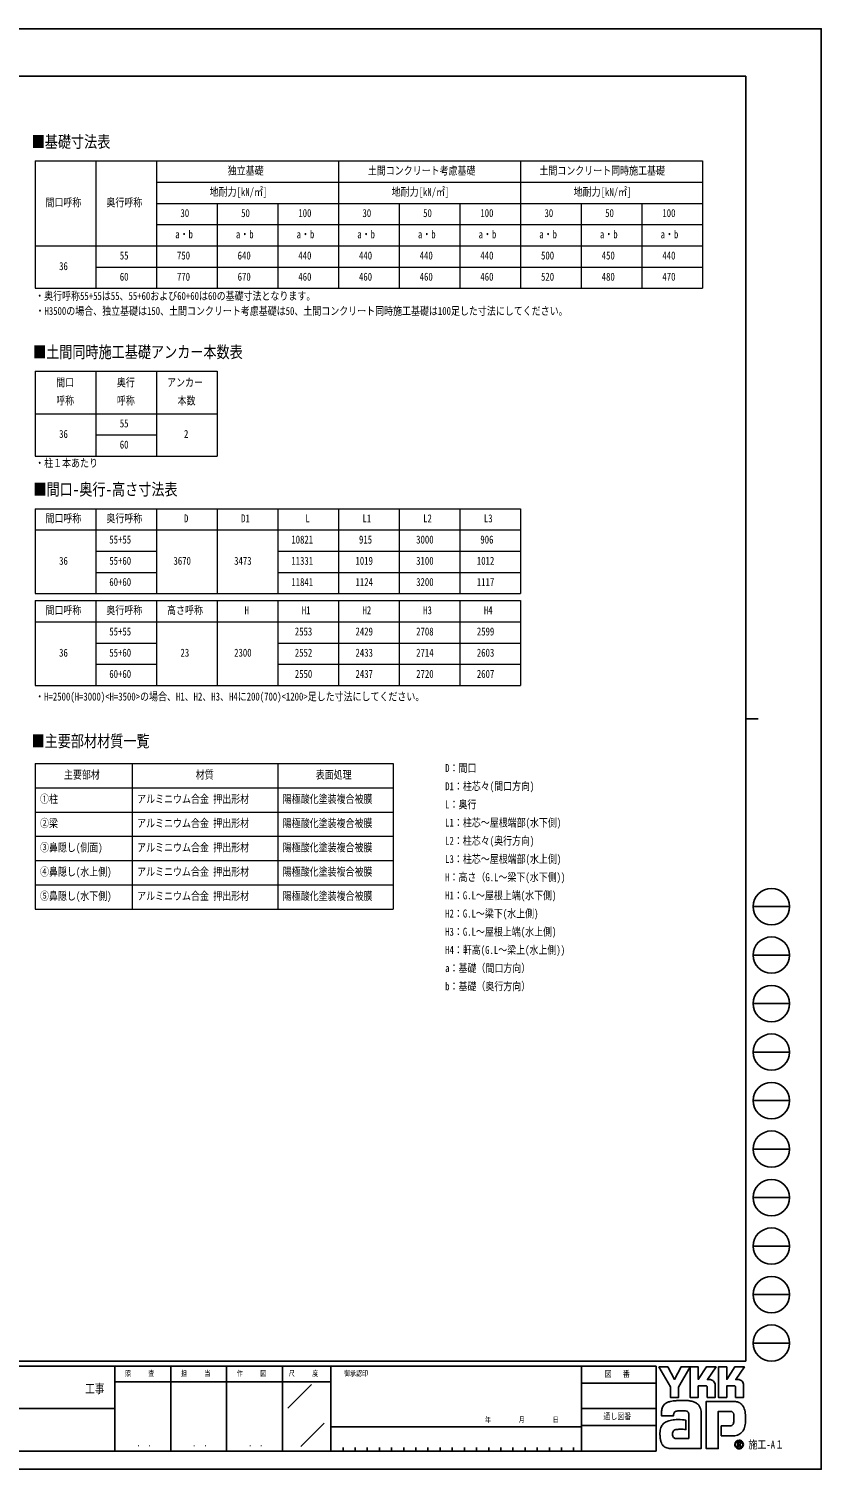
# Model space of a CAD drawing. Units: millimetres, scale not verified. Extents: x -16820 to 16820, y -11880 to 11880.
# Drawn here: x 3761 to 16820, y -11880 to 11880 of the extents above; entities that cross this region are included whole.
import ezdxf
from ezdxf.enums import TextEntityAlignment as Align

# ---------------------------------------------------------------- set-up
doc = ezdxf.new("R2010")
doc.units = ezdxf.units.MM
doc.header["$LTSCALE"] = 50
doc.layers.add('0-1_TABLE1', color=7, linetype='Continuous', lineweight=18)
doc.layers.add('0-2_USER1', color=3, linetype='Continuous')
doc.layers.add('0-8_YKK_ZWAK', color=7, linetype='Continuous')
doc.styles.add('ＭＳ ゴシック', font='')
doc.styles.get('ＭＳ ゴシック').set_extended_font_data('MS Gothic')

msp = doc.modelspace()

# ---------------------------------------------------------------- linework, layer by layer
at = {"layer": '0-1_TABLE1'}
for p, q in [((3866.08, 9700), (14866.08, 9700)), ((3866.08, 9700), (3866.08, 7600)), ((4866.08, 9700), (4866.08, 7600)), ((5866.08, 9700), (5866.08, 7600)), ((8866.08, 9700), (8866.08, 7600)), ((11866.08, 9700), (11866.08, 7600)), ((5866.08, 9350), (14866.08, 9350)), ((5866.08, 9000), (14866.08, 9000)), ((6866.08, 9000), (6866.08, 7600)), ((7866.08, 9000), (7866.08, 7600)), ((9866.08, 9000), (9866.08, 7600)), ((10866.08, 9000), (10866.08, 7600)), ((12866.08, 9000), (12866.08, 7600)), ((13866.08, 9000), (13866.08, 7600)), ((5866.08, 8650), (14866.08, 8650)), ((3866.08, 8300), (14866.08, 8300)), ((4866.08, 7950), (14866.08, 7950)), ((3866.08, 6231), (6866.08, 6231)), ((3866.08, 6231), (3866.08, 4831)), ((5866.08, 6231), (5866.08, 4831)), ((6866.08, 6231), (6866.08, 4831)), ((3866.08, 5531), (6866.08, 5531)), ((4866.08, 5181), (5866.08, 5181)), ((3866.08, 3964), (11866.08, 3964)), ((3866.08, 3964), (3866.08, 2564)), ((4866.08, 3964), (4866.08, 2564)), ((5866.08, 3964), (5866.08, 2564)), ((6866.08, 3964), (6866.08, 2564)), ((7866.08, 3964), (7866.08, 2564)), ((8866.08, 3964), (8866.08, 2564)), ((9866.08, 3964), (9866.08, 2564)), ((10866.08, 3964), (10866.08, 2564)), ((11866.08, 3964), (11866.08, 2564)), ((3866.08, 3614), (11866.08, 3614)), ((4866.08, 3264), (5866.08, 3264)), ((7866.08, 3264), (11866.08, 3264)), ((4866.08, 2914), (5866.08, 2914)), ((7866.08, 2914), (11866.08, 2914)), ((3866.08, 2564), (11866.08, 2564)), ((3866.08, 2448), (11866.08, 2448)), ((3866.08, 2448), (3866.08, 1048)), ((4866.08, 2448), (4866.08, 1048)), ((5866.08, 2448), (5866.08, 1048)), ((6866.08, 2448), (6866.08, 1048)), ((7866.08, 2448), (7866.08, 1048)), ((8866.08, 2448), (8866.08, 1048)), ((9866.08, 2448), (9866.08, 1048)), ((10866.08, 2448), (10866.08, 1048)), ((11866.08, 2448), (11866.08, 1048)), ((3866.08, 2098), (11866.08, 2098)), ((4866.08, 1748), (5866.08, 1748)), ((7866.08, 1748), (11866.08, 1748)), ((4866.08, 1398), (5866.08, 1398)), ((7866.08, 1398), (11866.08, 1398)), ((3866.08, 1048), (11866.08, 1048)), ((3866.08, -240), (9766.08, -240)), ((3866.08, -240), (3866.08, -2640)), ((5466.08, -240), (5466.08, -2640)), ((7866.08, -240), (7866.08, -2640)), ((9766.08, -240), (9766.08, -2640)), ((3866.08, -640), (9766.08, -640)), ((3866.08, -1040), (9766.08, -1040)), ((3866.08, -1440), (9766.08, -1440)), ((3866.08, -1840), (9766.08, -1840)), ((3866.08, -2240), (9766.08, -2240)), ((3866.08, -2640), (9766.08, -2640))]:
    msp.add_line(p, q, dxfattribs=at)
for points in [[(14866.08, 9700), (14866.08, 9000), (14866.08, 7600)], [(3866.08, 7600), (4866.08, 7600), (14866.08, 7600)], [(4866.08, 6231), (4866.08, 5181), (4866.08, 4831)], [(3866.08, 4831), (4866.08, 4831), (5866.08, 4831), (6866.08, 4831)]]:
    msp.add_lwpolyline(points, dxfattribs=at)
at = {"layer": '0-8_YKK_ZWAK'}
for p, q in [((15580.08, 11100), (-15619.92, 11100)), ((15580.08, 11100), (15580.08, -10100)), ((15580.08, 500), (15780.08, 500)), ((15700.08, -2600), (16300.08, -2600)), ((15700.08, -3400), (16300.08, -3400)), ((15700.08, -4200), (16300.08, -4200)), ((15700.08, -5000), (16300.08, -5000)), ((15700.08, -5800), (16300.08, -5800)), ((15700.08, -6600), (16300.08, -6600)), ((15700.08, -7400), (16300.08, -7400)), ((15700.08, -8200), (16300.08, -8200)), ((15700.08, -9000), (16300.08, -9000)), ((15700.08, -9800), (16300.08, -9800)), ((15580.08, -10100), (-15619.92, -10100)), ((5180.08, -10180), (-19.92, -10180)), ((6100.08, -10180), (6100.08, -11580)), ((7020.08, -10180), (7020.08, -11580)), ((7940.08, -10180), (7940.08, -11580)), ((8740.08, -10180), (7940.08, -10180)), ((12870.08, -10180), (8740.08, -10180)), ((8740.08, -10180), (8740.08, -11580)), ((12870.08, -10180), (12870.08, -11580)), ((14100.08, -10180), (12870.08, -10180)), ((14100.08, -10180), (14100.08, -11580)), ((7940.08, -10440), (5180.08, -10440)), ((7940.08, -10440), (8740.08, -10440)), ((8028.42, -10873.16), (8420.15, -10481.43)), ((12870.08, -10460), (14100.08, -10460)), ((-19.92, -10880), (5180.08, -10880)), ((12870.08, -10880), (14100.08, -10880)), ((8242.69, -11503.95), (8627.57, -11119.07)), ((14100.08, -11160), (12870.08, -11160)), ((8740.08, -11180), (12870.08, -11180)), ((-19.92, -11580), (5180.08, -11580)), ((5180.08, -11580), (7940.08, -11580)), ((7940.08, -11580), (8740.08, -11580)), ((8740.08, -11580), (12870.08, -11580)), ((8940.08, -11520), (8940.08, -11580)), ((9140.08, -11520), (9140.08, -11580)), ((9340.08, -11520), (9340.08, -11580)), ((9540.08, -11520), (9540.08, -11580)), ((9740.08, -11520), (9740.08, -11580)), ((9940.08, -11520), (9940.08, -11580)), ((10140.08, -11520), (10140.08, -11580)), ((10340.08, -11520), (10340.08, -11580)), ((10540.08, -11520), (10540.08, -11580)), ((10740.08, -11520), (10740.08, -11580)), ((10940.08, -11520), (10940.08, -11580)), ((11140.08, -11520), (11140.08, -11580)), ((11340.08, -11520), (11340.08, -11580)), ((11540.08, -11520), (11540.08, -11580)), ((11740.08, -11520), (11740.08, -11580)), ((11940.08, -11520), (11940.08, -11580)), ((12140.08, -11520), (12140.08, -11580)), ((12340.08, -11520), (12340.08, -11580)), ((12540.08, -11520), (12540.08, -11580)), ((12740.08, -11520), (12740.08, -11580)), ((12870.08, -11580), (14100.08, -11580)), ((15466.69, -11535.92), (15466.69, -11535.92)), ((15516.66, -11422.88), (15516.66, -11422.88))]:
    msp.add_line(p, q, dxfattribs=at)
for points in [[(-16820, -11880), (16820, -11880), (16820, 11880), (-16820, 11880)], [(14144.08, -10192), (14291.32, -10192), (14401.89, -10400.4), (14512.16, -10192), (14659.51, -10192), (14470.69, -10527.96), (14470.69, -10696.54), (14336.39, -10696.54), (14336.39, -10523.43)]]:
    msp.add_lwpolyline(points, close=True, dxfattribs=at)
for points in [[(7940.08, -10180), (5180.08, -10180), (5180.08, -11580)], [(14922.19, -10506.44), (14795.08, -10506.44), (14795.08, -10696.39), (14659.66, -10696.39), (14659.66, -10192), (14795.08, -10192), (14795.08, -10398.34), (14928.28, -10192), (15087.35, -10192), (14944.64, -10400.85), (14949.7, -10400.85), (14955.28, -10400.85), (14961.01, -10400.85), (14966.53, -10400.85), (14971.46, -10400.85), (14975.44, -10400.85), (14978.1, -10400.85), (14979.07, -10400.85)], [(15390.05, -10506.44), (15263.08, -10506.44), (15263.08, -10696.54), (15127.58, -10696.54), (15127.58, -10192), (15263.08, -10192), (15263.08, -10398.34), (15396.13, -10192), (15555.21, -10192), (15412.49, -10400.85), (15417.6, -10400.85), (15423.21, -10400.85), (15428.95, -10400.85), (15434.45, -10400.85), (15439.37, -10400.85), (15443.32, -10400.85), (15445.97, -10400.85), (15446.93, -10400.85)], [(15018.02, -10408.85), (15034.2, -10418.09), (15047.89, -10430.13), (15058.9, -10444.47), (15067.02, -10460.6), (15072.04, -10477.99), (15073.77, -10496.14), (15073.77, -10696.87), (14941.64, -10696.87), (14941.64, -10525.64)], [(15485.93, -10408.85), (15502.15, -10418.09), (15515.9, -10430.13), (15526.96, -10444.47), (15535.13, -10460.6), (15540.19, -10477.99), (15541.92, -10496.14), (15541.92, -10696.54), (15409.5, -10696.54), (15409.5, -10525.64)], [(14419.18, -10929.25), (14409.89, -10934.48), (14402.64, -10940.87), (14397.15, -10948.33), (14393.17, -10956.78), (14390.42, -10966.12), (14388.64, -10976.28), (14387.56, -10987.16), (14386.92, -10998.67), (14186.98, -10999.16), (14187.56, -10971.81), (14188.67, -10941.09)], [(14830.83, -10876.66), (14836.51, -10899.61), (14839.72, -10924.17), (14840.74, -10950.34), (14840.74, -11540), (14358.21, -11540)], [(14495.79, -11062.11), (14533.63, -11064.61), (14563.38, -11067.94), (14582.84, -11071.07), (14589.82, -11072.93), (14589.82, -11225.89), (14567.69, -11223.56), (14543.42, -11222.24), (14518.59, -11221.73), (14494.75, -11221.81), (14473.47, -11222.25), (14456.33, -11222.84), (14444.9, -11223.35), (14440.74, -11223.57), (14423.45, -11226.73), (14408.54, -11231.68), (14396.01, -11238.45), (14385.87, -11247.08), (14378.11, -11257.59), (14372.73, -11270.02), (14369.74, -11284.4), (14369.14, -11300.76), (14371.05, -11318.75), (14374.87, -11333.63), (14380.37, -11345.67), (14387.31, -11355.16), (14395.44, -11362.38), (14404.54, -11367.62), (14414.35, -11371.16), (14424.64, -11373.29), (14637.05, -11373.29), (14637.05, -10980.3), (14637.11, -10972.5), (14636.7, -10964.89), (14635.71, -10957.55), (14634, -10950.58), (14631.45, -10944.1), (14627.94, -10938.19), (14623.35, -10932.95), (14617.55, -10928.5)], [(14617.55, -10928.5), (14605.09, -10923.61), (14585.18, -10919.46), (14559.76, -10916.41), (14530.83, -10914.78), (14500.33, -10914.91), (14470.25, -10917.14)], [(15315.48, -10926.03), (15124.78, -10926.03), (15124.78, -11540), (14924.92, -11540), (14924.92, -10763.17), (15389.41, -10763.17)], [(15514.85, -10818.05), (15527.89, -10834.5), (15537.65, -10850.44), (15544.46, -10864.86)], [(15498.25, -11283.89), (15479.8, -11298.23), (15460.58, -11309.5), (15440.73, -11317.92), (15420.4, -11323.68), (15399.74, -11326.98), (15378.88, -11328.04), (15173.44, -11328.04), (15173.44, -11166.65), (15289.29, -11166.65), (15310.65, -11166.35), (15329.43, -11164.54), (15345.54, -11159.81)], [(15383.31, -11043.99), (15383.06, -11018.53), (15381.84, -10995.59), (15378.97, -10975.45), (15373.75, -10958.37)], [(15498.42, -11450.39), (15498.33, -11448.04), (15498.03, -11445.79), (15497.55, -11443.62), (15496.87, -11441.55), (15496.01, -11439.59), (15494.96, -11437.75), (15493.73, -11436.03), (15492.32, -11434.45), (15490.47, -11432.81), (15488.41, -11431.38), (15486.16, -11430.17), (15483.73, -11429.17), (15481.11, -11428.39), (15478.33, -11427.83), (15475.4, -11427.49), (15472.31, -11427.37), (15441.99, -11427.37), (15441.99, -11516.56), (15451.16, -11516.56), (15451.16, -11436.47), (15472.31, -11436.47), (15474.49, -11436.54), (15476.55, -11436.75), (15478.47, -11437.11), (15480.25, -11437.6), (15481.89, -11438.22), (15483.37, -11438.98), (15484.7, -11439.87), (15485.86, -11440.89)], [(15489.44, -11450.39), (15488.88, -11454.67), (15487.35, -11458.05), (15485.05, -11460.63), (15482.18, -11462.5), (15478.97, -11463.78), (15475.62, -11464.56), (15472.33, -11464.96), (15469.31, -11465.06), (15461.38, -11465.06), (15465.38, -11471.88), (15491.57, -11516.86), (15502.06, -11516.86), (15476.8, -11473.56), (15479.17, -11473.09), (15481.42, -11472.5), (15483.56, -11471.78), (15485.58, -11470.93), (15487.47, -11469.96), (15489.23, -11468.86), (15490.85, -11467.64), (15492.32, -11466.3)]]:
    msp.add_lwpolyline(points, dxfattribs=at)
for centre in [(16000.08, -2600), (16000.08, -3400), (16000.08, -4200), (16000.08, -5000), (16000.08, -5800), (16000.08, -6600), (16000.08, -7400), (16000.08, -8200), (16000.08, -9000), (16000.08, -9800)]:
    msp.add_circle(centre, 300, dxfattribs=at)
for centre, radius, start, end in [((14979.26, -10500.76), 99.91, 78.26798, 90.11215), ((14980.7, -10493.48), 92.5, 66.19963, 78.22058), ((15447.12, -10500.93), 100.09, 78.27851, 90.10826), ((15448.5, -10493.92), 92.94, 66.2483, 78.23226), ((14922.9, -10525.17), 18.75, 358.57817, 92.1683), ((15390.84, -10525.08), 18.66, 358.29941, 92.43455), ((14551.22, -10961.83), 363.14, 171.55622, 176.72493), ((14428.16, -10943.47), 238.72, 163.48385, 171.57982), ((14366.42, -10925.15), 174.32, 152.2125, 163.4865), ((14339.75, -10911.36), 144.29, 138.03852, 152.12015), ((14339.73, -10912.03), 144.73, 122.60463, 137.83438), ((14358.86, -10942.98), 181.11, 108.37421, 122.42809), ((14389.17, -11050.77), 293, 100.93159, 107.35499), ((14488.21, -11531.27), 783.59, 97.86054, 101.37938), ((14534.71, -11854.32), 1109.97, 94.90201, 97.9576), ((14471.96, -11054.52), 135.93, 102.4979, 112.84632), ((14537.88, -11880.18), 1136.01, 91.6169, 94.94971), ((14498.26, -11167.97), 252.4, 96.37207, 102.75341), ((14533.48, -11696.24), 952.01, 87.51794, 91.66439), ((14545.84, -11431.1), 686.59, 81.92631, 87.59083), ((14582.35, -11180.92), 433.76, 73.67137, 82.05943), ((14636.5, -10999.67), 244.6, 60.60528, 73.9085), ((14658.67, -10955.46), 195.21, 52.17347, 59.90542), ((14678.5, -10929.79), 162.78, 43.55042, 52.14561), ((14689.43, -10919.23), 147.59, 34.48659, 43.50182), ((14689.5, -10919.01), 147.4, 25.58915, 34.43128), ((14676.39, -10925.15), 161.88, 17.43089, 25.54591), ((15316.57, -11024.04), 98.02, 77.94572, 90.63794), ((15325.08, -10984.07), 57.15, 60.20991, 77.92418), ((15381.82, -10976.85), 213.82, 78.73198, 87.96551), ((15388.09, -10944.79), 181.15, 69.03034, 78.69541), ((15393.93, -10929.2), 164.51, 59.39484, 68.9885), ((15396.64, -10924.46), 159.04, 50.3012, 59.3616), ((15395.65, -10925.57), 160.53, 42.05209, 50.28551), ((15316.37, -10971.25), 251.69, 14.76267, 25.00486), ((15162.01, -11013.32), 411.68, 7.9139, 14.95041), ((14339.71, -11250.68), 170.2, 142.04688, 153.80771), ((14333.9, -11246.51), 163.05, 130.60221, 141.94427), ((14343.5, -11258.05), 178.07, 120.60724, 130.53081), ((14362.46, -11290.29), 215.47, 112.58838, 120.58162), ((14387.97, -11351.6), 281.87, 106.61303, 112.59024), ((14428.1, -11486.45), 422.57, 99.87193, 106.59825), ((14450.58, -11613.09), 551.18, 94.78469, 99.91711), ((14461.52, -11739.08), 677.65, 90.80099, 94.81812), ((14463.18, -11832.9), 771.48, 87.57779, 90.82714), ((15326.88, -11117.71), 46.05, 293.91672, 314.09376), ((15330.61, -10973.68), 45.39, 39.8078, 59.75378), ((15320.6, -11112.17), 54.4, 314.78099, 333.92928), ((15322.85, -10979.62), 55.15, 22.65544, 39.38165), ((15280.2, -11092.55), 99.31, 334.00676, 347.34989), ((15169.99, -11067.03), 212.44, 347.14308, 355.40008), ((14928.81, -11046.31), 454.5, 355.2339, 0.29193), ((15076.6, -11059.17), 497.67, 347.15166, 352.97565), ((15007.83, -11035.74), 567.48, 2.54376, 8.01251), ((14944.68, -11042.01), 630.7, 352.8937, 357.82206), ((14919.45, -11040.38), 655.97, 357.76419, 2.60674), ((14552.53, -11293.95), 389.16, 174.55588, 182.47272), ((14769.99, -11290.53), 606.59, 181.90948, 187.89042), ((14435.93, -11282.78), 272.02, 164.97537, 174.56739), ((14514.77, -11326.42), 348.86, 187.80471, 196.36971), ((14369.83, -11265.16), 203.61, 153.89178, 164.94341), ((15466.81, -11472.76), 70.56, 90.09157, 179.92363), ((15466.8, -11472.62), 70.43, 44.93442, 90.08536), ((15364.91, -11133.55), 200.95, 311.57033, 318.66243), ((15341.65, -11113.15), 231.89, 318.67367, 325.29112), ((15401.44, -11157.7), 157.39, 326.23251, 339.61931), ((15253.62, -11100.47), 315.9, 339.22498, 347.31457), ((14380.02, -11366.23), 208.35, 196.3102, 208.20993), ((14321.34, -11397.46), 141.88, 208.29777, 223.35561), ((14308.1, -11409.1), 124.27, 223.64205, 239.63663), ((14319.09, -11389.12), 147.06, 239.8785, 253.65355), ((14339.2, -11320.03), 219.02, 253.69102, 263.74909), ((14356.23, -11168.39), 371.62, 263.68487, 270.30455), ((15466.38, -11472.84), 70.14, 179.86065, 225.14399), ((15466.36, -11472.53), 62.75, 134.8007, 180.12175), ((15466.11, -11472.93), 62.49, 179.75513, 225.29722), ((15466.71, -11472.84), 70.37, 224.94536, 269.98445), ((15466.55, -11472.18), 62.62, 89.86602, 135.149), ((15466.57, -11473.5), 62.42, 224.62822, 270.10973), ((15466.82, -11472.65), 63.1, 45.03108, 90.11509), ((15466.59, -11472.56), 63.35, 270.09072, 359.90926), ((15466.71, -11472.5), 70.72, 269.98802, 314.93777), ((15476.03, -11450.01), 13.41, 358.3894, 42.86139), ((15476.3, -11451.03), 22.14, 316.37674, 1.6565), ((15466.86, -11472.67), 63.09, 0.00643, 45.07115), ((15467.36, -11472.41), 69.88, 359.78949, 45.13288), ((15467.19, -11472.95), 70.06, 314.92572, 0.23508)]:
    msp.add_arc(centre, radius, start, end, dxfattribs=at)

# ---------------------------------------------------------------- texts
at = {"layer": '0-1_TABLE1', "style": 'ＭＳ ゴシック', "width": 0.8}
for s, p in [('独立基礎', (7039.68, 9435)), ('土間コンクリート考慮基礎', (9348.48, 9435)), ('土間コンクリート同時施工基礎', (12175.68, 9435)), ('地耐力[kN/㎡]', (6742.08, 9085)), ('地耐力[kN/㎡]', (9742.08, 9085)), ('地耐力[kN/㎡]', (12742.08, 9085)), ('間口呼称', (4034.88, 8910)), ('奥行呼称', (5039.68, 8910)), ('30', (6260.48, 8735)), ('50', (7260.48, 8735)), ('100', (8202.88, 8735)), ('30', (9260.48, 8735)), ('50', (10260.48, 8735)), ('100', (11202.88, 8735)), ('30', (12260.48, 8735)), ('50', (13260.48, 8735)), ('100', (14202.88, 8735)), ('a・b', (6174.08, 8385)), ('a・b', (7174.08, 8385)), ('a・b', (8174.08, 8385)), ('a・b', (9174.08, 8385)), ('a・b', (10174.08, 8385)), ('a・b', (11174.08, 8385)), ('a・b', (12174.08, 8385)), ('a・b', (13174.08, 8385)), ('a・b', (14174.08, 8385)), ('55', (5260.48, 8035)), ('750', (6202.88, 8035)), ('640', (7202.88, 8035)), ('440', (8202.88, 8035)), ('440', (9202.88, 8035)), ('440', (10202.88, 8035)), ('440', (11202.88, 8035)), ('500', (12202.88, 8035)), ('450', (13202.88, 8035)), ('440', (14202.88, 8035)), ('36', (4260.48, 7860)), ('60', (5260.48, 7685)), ('770', (6202.88, 7685)), ('670', (7202.88, 7685)), ('460', (8202.88, 7685)), ('460', (9202.88, 7685)), ('460', (10202.88, 7685)), ('460', (11202.88, 7685)), ('520', (12202.88, 7685)), ('480', (13202.88, 7685)), ('470', (14202.88, 7685)), ('間口', (4212.48, 5941)), ('奥行', (5212.48, 5941)), ('アンカー', (6039.68, 5941)), ('呼称', (4212.48, 5641)), ('呼称', (5212.48, 5641)), ('本数', (6212.48, 5641)), ('36', (4260.48, 5091)), ('55', (5260.48, 5266)), ('2', (6318.08, 5091)), ('60', (5260.48, 4916)), ('間口呼称', (4034.88, 3699)), ('奥行呼称', (5039.68, 3699)), ('D', (6318.08, 3699)), ('D1', (7260.48, 3699)), ('L', (8318.08, 3699)), ('L1', (9260.48, 3699)), ('L2', (10260.48, 3699)), ('L3', (11260.48, 3699)), ('55+55', (5087.68, 3349)), ('10821', (8087.68, 3349)), ('915', (9202.88, 3349)), ('3000', (10145.28, 3349)), ('906', (11202.88, 3349)), ('36', (4260.48, 2999)), ('55+60', (5087.68, 2999)), ('3670', (6145.28, 2999)), ('3473', (7145.28, 2999)), ('11331', (8087.68, 2999)), ('1019', (9145.28, 2999)), ('3100', (10145.28, 2999)), ('1012', (11145.28, 2999)), ('60+60', (5087.68, 2649)), ('11841', (8087.68, 2649)), ('1124', (9145.28, 2649)), ('3200', (10145.28, 2649)), ('1117', (11145.28, 2649)), ('間口呼称', (4034.88, 2183)), ('奥行呼称', (5039.68, 2183)), ('高さ呼称', (6039.68, 2183)), ('H', (7318.08, 2183)), ('H1', (8260.48, 2183)), ('H2', (9260.48, 2183)), ('H3', (10260.48, 2183)), ('H4', (11260.48, 2183)), ('55+55', (5087.68, 1833)), ('2553', (8145.28, 1833)), ('2429', (9145.28, 1833)), ('2708', (10145.28, 1833)), ('2599', (11145.28, 1833)), ('36', (4260.48, 1483)), ('55+60', (5087.68, 1483)), ('23', (6260.48, 1483)), ('2300', (7145.28, 1483)), ('2552', (8145.28, 1483)), ('2433', (9145.28, 1483)), ('2714', (10145.28, 1483)), ('2603', (11145.28, 1483)), ('60+60', (5087.68, 1133)), ('2550', (8145.28, 1133)), ('2437', (9145.28, 1133)), ('2720', (10145.28, 1133)), ('2607', (11145.28, 1133)), ('主要部材', (4339.68, -530)), ('材質', (6512.48, -530)), ('表面処理', (8489.68, -530)), ('①柱', (3946.08, -930)), ('アルミニウム合金 押出形材', (5546.08, -930)), ('陽極酸化塗装複合被膜', (7946.08, -930)), ('②梁', (3946.08, -1330)), ('アルミニウム合金 押出形材', (5546.08, -1330)), ('陽極酸化塗装複合被膜', (7946.08, -1330)), ('③鼻隠し(側面)', (3946.08, -1730)), ('アルミニウム合金 押出形材', (5546.08, -1730)), ('陽極酸化塗装複合被膜', (7946.08, -1730)), ('④鼻隠し(水上側)', (3946.08, -2130)), ('アルミニウム合金 押出形材', (5546.08, -2130)), ('陽極酸化塗装複合被膜', (7946.08, -2130)), ('⑤鼻隠し(水下側)', (3946.08, -2530)), ('アルミニウム合金 押出形材', (5546.08, -2530)), ('陽極酸化塗装複合被膜', (7946.08, -2530))]:
    msp.add_text(s, height=132, dxfattribs=at).set_placement(p, align=Align.BOTTOM_LEFT)
at = {"layer": '0-2_USER1', "style": 'ＭＳ ゴシック', "width": 0.8}
for s, height, p in [('■基礎寸法表', 197.9, (3808.81, 9860)), ('・奥行呼称55+55は55、55+60および60+60は60の基礎寸法となります。', 132, (3866.08, 7367.31)), ('・H3500の場合、独立基礎は150、土間コンクリート考慮基礎は50、土間コンクリート同時施工基礎は100足した寸法にしてください。', 132, (3871.25, 7120.04)), ('■土間同時施工基礎アンカー本数表', 197.9, (3831.21, 6391.39)), ('・柱１本あたり', 132, (3866.08, 4611.23)), ('■間口-奥行-高さ寸法表', 197.9, (3837.28, 4125.07)), ('・H=2500(H=3000)<H=3500>の場合、H1、H2、H3、H4に200(700)<1200>足した寸法にしてください。', 132, (3866.08, 759.44)), ('■主要部材材質一覧', 197.9, (3806.5, -27.68)), ('D：間口', 132, (10622.83, -420)), ('D1：柱芯々(間口方向)', 132, (10622.83, -720)), ('L：奥行', 132, (10622.83, -1020)), ('L1：柱芯～屋根端部(水下側)', 132, (10622.83, -1320)), ('L2：柱芯々(奥行方向)', 132, (10622.83, -1620)), ('L3：柱芯～屋根端部(水上側)', 132, (10622.83, -1920)), ('H：高さ（G.L～梁下(水下側))', 132, (10622.83, -2220)), ('H1：G.L～屋根上端(水下側)', 132, (10622.83, -2520)), ('H2：G.L～梁下(水上側)', 132, (10622.83, -2820)), ('H3：G.L～屋根上端(水上側)', 132, (10622.83, -3120)), ('H4：軒高(G.L～梁上(水上側))', 132, (10622.83, -3420)), ('a：基礎（間口方向）', 132, (10622.83, -3720)), ('b：基礎（奥行方向）', 132, (10622.83, -4020))]:
    msp.add_text(s, height=height, dxfattribs=at).set_placement(p, align=Align.BOTTOM_LEFT)
at = {"layer": '0-8_YKK_ZWAK', "style": 'ＭＳ ゴシック', "width": 0.8}
for s, height, p in [('照     査', 87.98, (5345.68, -10370)), ('担     当', 87.98, (6268.88, -10370)), ('作     図', 87.98, (7188.88, -10370)), ('尺     度', 87.98, (8045.68, -10370)), ('御承認印', 87.98, (8956.55, -10370)), ('図\u3000 番', 102.6, (13253.61, -10390)), ('工事', 146.6, (4689.33, -10669.86)), ('年        月        日', 87.98, (11279.63, -11132.86)), ('通し図番', 102.6, (13231.21, -11090)), ('施工-A１', 132, (15620.08, -11580)), ('． ．', 103.7, (5540, -11537.41)), ('． ．', 103.7, (6460, -11537.41)), ('． ．', 103.7, (7380, -11537.41))]:
    msp.add_text(s, height=height, dxfattribs=at).set_placement(p, align=Align.BOTTOM_LEFT)

doc.saveas('drawing.dxf')
